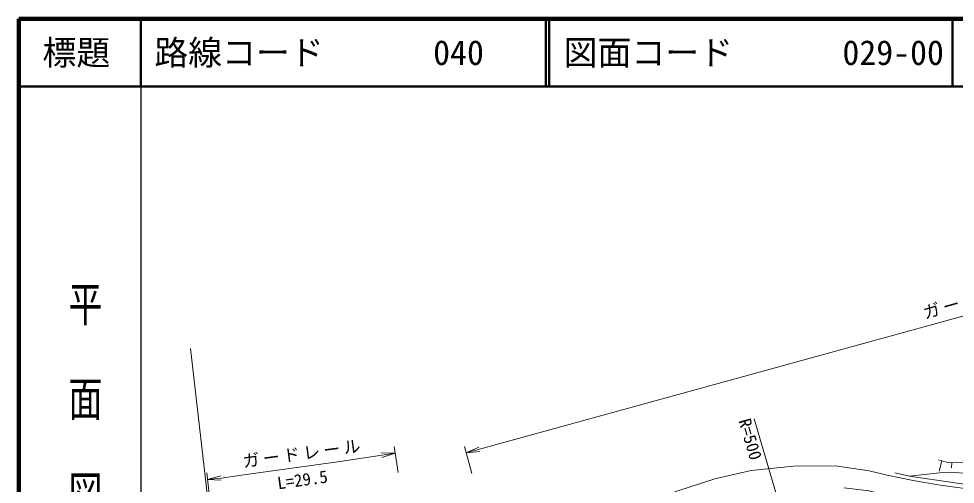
# Model space of a CAD drawing. Units: millimetres, scale not verified. Extents: x 40000 to 680000, y 20000 to 380000.
# Drawn here: x 40000 to 178164, y 311268 to 380000 of the extents above; entities that cross this region are included whole.
import ezdxf
from ezdxf.enums import TextEntityAlignment as Align

# ---------------------------------------------------------------- set-up
doc = ezdxf.new("R2010")
doc.units = ezdxf.units.MM
doc.header["$LTSCALE"] = 1000
doc.linetypes.add('DASHED_SPACED', pattern=[12, 6, -6])
for name, color, linetype, lineweight in [('M-BGD', 7, 'Continuous', 13), ('M-BMK-OTRS', 5, 'Continuous', 13), ('M-STR-HTXT', 7, 'Continuous', 13), ('M-TTL', 2, 'Continuous', 140), ('M-TTL-BAND', 7, 'Continuous', 25), ('M-TTL-LINE', 7, 'Continuous', 50)]:
    doc.layers.add(name, color=color, linetype=linetype, lineweight=lineweight)
doc.layers.add('M-TTL-TXT', color=7, linetype='Continuous')
doc.styles.add('@ＭＳ ゴシック', font='')
doc.styles.add('ＭＳ ゴシック', font='')
doc.styles.get('@ＭＳ ゴシック').set_extended_font_data('@MS Gothic')
doc.styles.get('ＭＳ ゴシック').set_extended_font_data('MS Gothic')

# ---------------------------------------------------------------- blocks, each defined once
blk = doc.blocks.new('open_arrow')
at = {"color": 0, "linetype": 'Continuous', "lineweight": -2}
blk.add_lwpolyline([(7.5, 1.25), (0, 0), (7.5, -1.25)], dxfattribs=at)

msp = doc.modelspace()

# ---------------------------------------------------------------- linework, layer by layer
at = {"layer": 'M-BGD'}
for p, q in [((176183, 314738), (175770, 313190)), ((177633, 314493), (177624, 313692))]:
    msp.add_line(p, q, dxfattribs=at)
for points in [[(255687, 337411), (251686, 333053), (248035, 330215), (245394, 328523), (239121, 326335), (239631, 325495), (234409, 322602), (231180, 321258), (223689, 318988), (209788, 314899), (198488, 311687), (192845, 311603), (187143, 310164), (171426, 312452), (169256, 312946)], [(249553, 335993), (249185, 335585), (243536, 331790), (237822, 328285), (231349, 324688), (200570, 315782), (192374, 314638), (186944, 314386), (177076, 314500), (175700, 314867)], [(168101, 312602), (171958, 311806), (175949, 311148), (186919, 309656), (192999, 311098), (196564, 311084), (198590, 311245), (201170, 311973), (231620, 320887), (234925, 322339), (240240, 325280), (241525, 322802), (235462, 319429), (234033, 318894), (222934, 315351), (208920, 310378), (190190, 304761), (179724, 306700), (165392, 310277), (161785, 310719)], [(117615, 299302), (120271, 301360), (122603, 302966), (126205, 305247), (130763, 307750), (137088, 310230), (142676, 312064), (148055, 313281), (154286, 313965), (160507, 313970), (165461, 313251), (168101, 312602)]]:
    msp.add_lwpolyline(points, dxfattribs=at)
at = {"layer": 'M-BGD', "linetype": 'DASHED_SPACED'}
msp.add_lwpolyline([(171426, 312452), (176281, 313015), (182670, 312848), (188171, 312550), (192327, 312438)], dxfattribs=at)
at = {"layer": 'M-BMK-OTRS'}
msp.add_line((65347, 331320), (72132, 271705), dxfattribs=at)
at = {"layer": 'M-STR-HTXT'}
for p, q in [((106023, 315886), (240651, 353033)), ((157934, 288867), (148514, 320929)), ((95954, 312998), (95371, 316851)), ((106862, 312845), (105757, 316850)), ((87432, 314638), (95521, 315862)), ((73188, 312657), (87432, 314638)), ((68127, 309416), (67753, 312973)), ((69864, 312189), (73188, 312657)), ((67858, 311978), (69864, 312189))]:
    msp.add_line(p, q, dxfattribs=at)
at = {"layer": 'M-TTL'}
for p, q in [((40000, 380000), (40000, 20000)), ((680000, 380000), (40000, 380000))]:
    msp.add_line(p, q, dxfattribs=at)
at = {"layer": 'M-TTL-BAND'}
msp.add_line((58000, 370000), (58000, 20000), dxfattribs=at)
at = {"layer": 'M-TTL-LINE'}
for p, q in [((58000, 380000), (58000, 370000)), ((117750, 380000), (117750, 370000)), ((118250, 380000), (118250, 370000)), ((177750, 380000), (177750, 370000)), ((40000, 370000), (680000, 370000))]:
    msp.add_line(p, q, dxfattribs=at)

# ---------------------------------------------------------------- block references
at = {"layer": 'M-STR-HTXT', "xscale": 267, "yscale": 267}
for p, rotation in [((106023, 315886), 15.4), ((95521, 315862), 188.6), ((67858, 311978), 6)]:
    msp.add_blockref('open_arrow', p, dxfattribs=dict(at, rotation=rotation))

# ---------------------------------------------------------------- texts
at = {"layer": 'M-STR-HTXT', "style": 'ＭＳ ゴシック'}
msp.add_text('R=500', height=1833, rotation=286.374, dxfattribs=at).set_placement((147925, 317921), align=Align.MIDDLE_CENTER)
msp.add_text('L=29.5', height=1833, rotation=7.918, dxfattribs=at).set_placement((82059, 310485), align=Align.BOTTOM_CENTER)
at = {"layer": 'M-STR-HTXT', "char_height": 1833, "attachment_point": 5, "style": 'ＭＳ ゴシック'}
for insert, rotation in [((182141, 338945), 15.792), ((81962, 315797), 7.662)]:
    msp.add_mtext('\\T1.2;ガードレール', dxfattribs=dict(at, insert=insert, rotation=rotation))
at = {"layer": 'M-TTL-BAND', "style": '@ＭＳ ゴシック', "width": 1.4}
msp.add_text('平  面  図', height=3666, rotation=270, dxfattribs=at).set_placement((49777, 306475), align=Align.MIDDLE_RIGHT)
at = {"layer": 'M-TTL-TXT', "style": 'ＭＳ ゴシック'}
msp.add_text('標題', height=3666, dxfattribs=at).set_placement((48500, 375000), align=Align.MIDDLE_CENTER)
for s, p in [('路線コード', (60000, 375000)), ('040', (101142, 375000)), ('図面コード', (120380, 375000)), ('029-00', (161521, 375000))]:
    msp.add_text(s, height=3666, dxfattribs=at).set_placement(p, align=Align.MIDDLE_LEFT)

doc.saveas('drawing.dxf')
